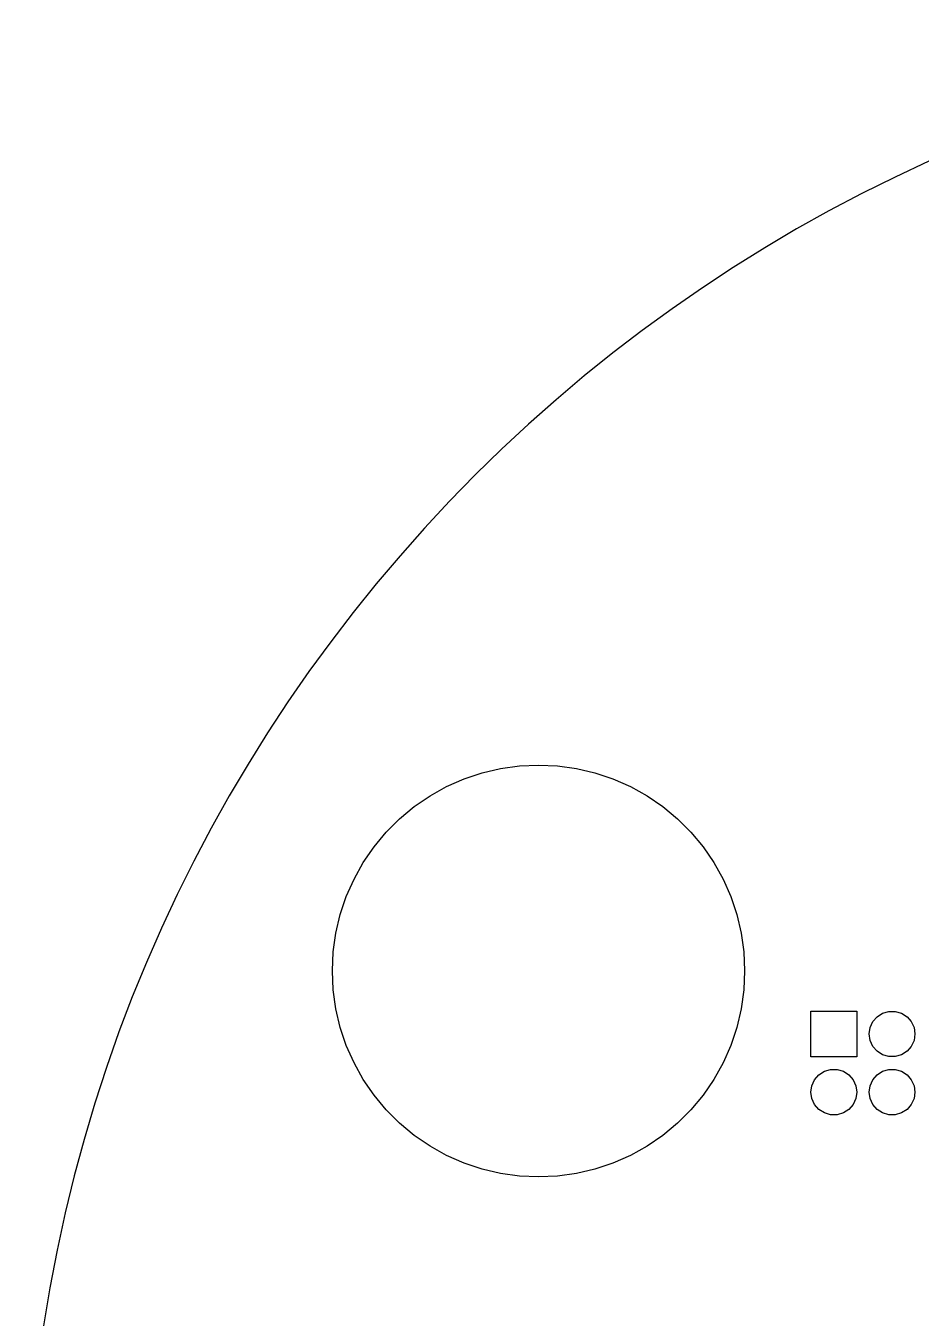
# Model space of a CAD drawing. Extents: x 116 to 183, y -110.2 to -37.6.
# Drawn here: x 115.95 to 135.5, y -65.81 to -37.57 of the extents above; entities that cross this region are included whole.
import ezdxf

# ---------------------------------------------------------------- set-up
doc = ezdxf.new("R2010")
doc.units = 0
doc.layers.add('BLACK', color=7, linetype='CONTINUOUS')

msp = doc.modelspace()

# ---------------------------------------------------------------- linework, layer by layer
at = {"layer": 'BLACK', "linetype": 'CONTINUOUS'}
for p, q in [((125.516653, -54.027125), (125.910757, -53.895035)), ((125.910757, -53.895035), (126.315367, -53.799871)), ((126.315367, -53.799871), (126.727032, -53.742446)), ((126.727032, -53.742446), (127.14224, -53.72325)), ((127.14224, -53.72325), (127.557448, -53.742446)), ((127.557448, -53.742446), (127.969113, -53.799871)), ((127.969113, -53.799871), (128.373723, -53.895035)), ((128.373723, -53.895035), (128.767827, -54.027125)), ((124.773295, -54.397273), (125.136417, -54.195015)), ((125.136417, -54.195015), (125.516653, -54.027125)), ((128.767827, -54.027125), (129.148063, -54.195015)), ((129.148063, -54.195015), (129.511185, -54.397273)), ((124.430384, -54.632172), (124.773295, -54.397273)), ((129.511185, -54.397273), (129.854096, -54.632172)), ((124.11061, -54.89771), (124.430384, -54.632172)), ((129.854096, -54.632172), (130.17387, -54.89771)), ((123.8167, -55.19162), (124.11061, -54.89771)), ((130.17387, -54.89771), (130.46778, -55.19162)), ((123.551162, -55.511394), (123.8167, -55.19162)), ((130.46778, -55.19162), (130.733318, -55.511394)), ((123.316263, -55.854305), (123.551162, -55.511394)), ((130.733318, -55.511394), (130.968217, -55.854305)), ((123.114005, -56.217427), (123.316263, -55.854305)), ((130.968217, -55.854305), (131.170475, -56.217427)), ((122.946115, -56.597663), (123.114005, -56.217427)), ((131.170475, -56.217427), (131.338365, -56.597663)), ((122.814025, -56.991767), (122.946115, -56.597663)), ((131.338365, -56.597663), (131.470455, -56.991767)), ((122.718861, -57.396377), (122.814025, -56.991767)), ((131.470455, -56.991767), (131.565619, -57.396377)), ((122.661436, -57.808042), (122.718861, -57.396377)), ((131.565619, -57.396377), (131.623044, -57.808042)), ((122.64224, -58.22325), (122.661436, -57.808042)), ((131.623044, -57.808042), (131.64224, -58.22325)), ((122.661436, -58.638458), (122.64224, -58.22325)), ((131.64224, -58.22325), (131.623044, -58.638458)), ((122.718861, -59.050123), (122.661436, -58.638458)), ((131.623044, -58.638458), (131.565619, -59.050123)), ((122.814025, -59.454733), (122.718861, -59.050123)), ((131.565619, -59.050123), (131.470455, -59.454733)), ((133.09, -60.1), (133.09, -59.1)), ((133.09, -59.1), (134.09, -59.1)), ((134.09, -59.1), (134.09, -60.1)), ((134.439373, -59.32968), (134.53257, -59.222125)), ((134.53257, -59.222125), (134.652292, -59.145184)), ((134.652292, -59.145184), (134.788843, -59.105089)), ((134.788843, -59.105089), (134.931157, -59.105089)), ((134.931157, -59.105089), (135.067708, -59.145184)), ((135.067708, -59.145184), (135.18743, -59.222125)), ((135.18743, -59.222125), (135.280627, -59.32968)), ((122.946115, -59.848837), (122.814025, -59.454733)), ((131.470455, -59.454733), (131.338365, -59.848837)), ((134.36, -59.6), (134.380254, -59.459134)), ((134.380254, -59.459134), (134.439373, -59.32968)), ((135.280627, -59.32968), (135.339746, -59.459134)), ((135.339746, -59.459134), (135.36, -59.6)), ((123.114005, -60.229073), (122.946115, -59.848837)), ((131.338365, -59.848837), (131.170475, -60.229073)), ((134.380254, -59.740866), (134.36, -59.6)), ((134.439373, -59.87032), (134.380254, -59.740866)), ((135.339746, -59.740866), (135.280627, -59.87032)), ((135.36, -59.6), (135.339746, -59.740866)), ((134.09, -60.1), (133.09, -60.1)), ((134.53257, -59.977875), (134.439373, -59.87032)), ((134.652292, -60.054816), (134.53257, -59.977875)), ((134.788843, -60.094911), (134.652292, -60.054816)), ((134.931157, -60.094911), (134.788843, -60.094911)), ((135.067708, -60.054816), (134.931157, -60.094911)), ((135.18743, -59.977875), (135.067708, -60.054816)), ((135.280627, -59.87032), (135.18743, -59.977875)), ((123.316263, -60.592195), (123.114005, -60.229073)), ((131.170475, -60.229073), (130.968217, -60.592195)), ((133.26257, -60.492125), (133.382292, -60.415184)), ((133.382292, -60.415184), (133.518843, -60.375089)), ((133.518843, -60.375089), (133.661157, -60.375089)), ((133.661157, -60.375089), (133.797708, -60.415184)), ((133.797708, -60.415184), (133.91743, -60.492125)), ((134.53257, -60.492125), (134.652292, -60.415184)), ((134.652292, -60.415184), (134.788843, -60.375089)), ((134.788843, -60.375089), (134.931157, -60.375089)), ((134.931157, -60.375089), (135.067708, -60.415184)), ((135.067708, -60.415184), (135.18743, -60.492125)), ((123.551162, -60.935106), (123.316263, -60.592195)), ((130.968217, -60.592195), (130.733318, -60.935106)), ((133.110254, -60.729134), (133.169373, -60.59968)), ((133.169373, -60.59968), (133.26257, -60.492125)), ((133.91743, -60.492125), (134.010627, -60.59968)), ((134.010627, -60.59968), (134.069746, -60.729134)), ((134.380254, -60.729134), (134.439373, -60.59968)), ((134.439373, -60.59968), (134.53257, -60.492125)), ((135.18743, -60.492125), (135.280627, -60.59968)), ((135.280627, -60.59968), (135.339746, -60.729134)), ((123.8167, -61.25488), (123.551162, -60.935106)), ((130.733318, -60.935106), (130.46778, -61.25488)), ((133.09, -60.87), (133.110254, -60.729134)), ((133.110254, -61.010866), (133.09, -60.87)), ((134.069746, -60.729134), (134.09, -60.87)), ((134.09, -60.87), (134.069746, -61.010866)), ((134.36, -60.87), (134.380254, -60.729134)), ((134.380254, -61.010866), (134.36, -60.87)), ((135.339746, -60.729134), (135.36, -60.87)), ((135.36, -60.87), (135.339746, -61.010866)), ((124.11061, -61.54879), (123.8167, -61.25488)), ((130.46778, -61.25488), (130.17387, -61.54879)), ((133.169373, -61.14032), (133.110254, -61.010866)), ((133.26257, -61.247875), (133.169373, -61.14032)), ((133.382292, -61.324816), (133.26257, -61.247875)), ((133.91743, -61.247875), (133.797708, -61.324816)), ((134.010627, -61.14032), (133.91743, -61.247875)), ((134.069746, -61.010866), (134.010627, -61.14032)), ((134.439373, -61.14032), (134.380254, -61.010866)), ((134.53257, -61.247875), (134.439373, -61.14032)), ((134.652292, -61.324816), (134.53257, -61.247875)), ((135.18743, -61.247875), (135.067708, -61.324816)), ((135.280627, -61.14032), (135.18743, -61.247875)), ((135.339746, -61.010866), (135.280627, -61.14032)), ((124.430384, -61.814328), (124.11061, -61.54879)), ((130.17387, -61.54879), (129.854096, -61.814328)), ((133.518843, -61.364911), (133.382292, -61.324816)), ((133.661157, -61.364911), (133.518843, -61.364911)), ((133.797708, -61.324816), (133.661157, -61.364911)), ((134.788843, -61.364911), (134.652292, -61.324816)), ((134.931157, -61.364911), (134.788843, -61.364911)), ((135.067708, -61.324816), (134.931157, -61.364911)), ((124.773295, -62.049227), (124.430384, -61.814328)), ((129.854096, -61.814328), (129.511185, -62.049227)), ((125.136417, -62.251485), (124.773295, -62.049227)), ((129.511185, -62.049227), (129.148063, -62.251485)), ((125.516653, -62.419375), (125.136417, -62.251485)), ((129.148063, -62.251485), (128.767827, -62.419375)), ((125.910757, -62.551465), (125.516653, -62.419375)), ((126.315367, -62.646629), (125.910757, -62.551465)), ((126.727032, -62.704054), (126.315367, -62.646629)), ((127.969113, -62.646629), (127.557448, -62.704054)), ((128.373723, -62.551465), (127.969113, -62.646629)), ((128.767827, -62.419375), (128.373723, -62.551465)), ((127.14224, -62.72325), (126.727032, -62.704054)), ((127.557448, -62.704054), (127.14224, -62.72325))]:
    msp.add_line(p, q, dxfattribs=at)
at = {"layer": 'BLACK'}
msp.add_arc((149.450502, -71.074296), 33.5, 0, 180, dxfattribs=at)

doc.saveas('drawing.dxf')
